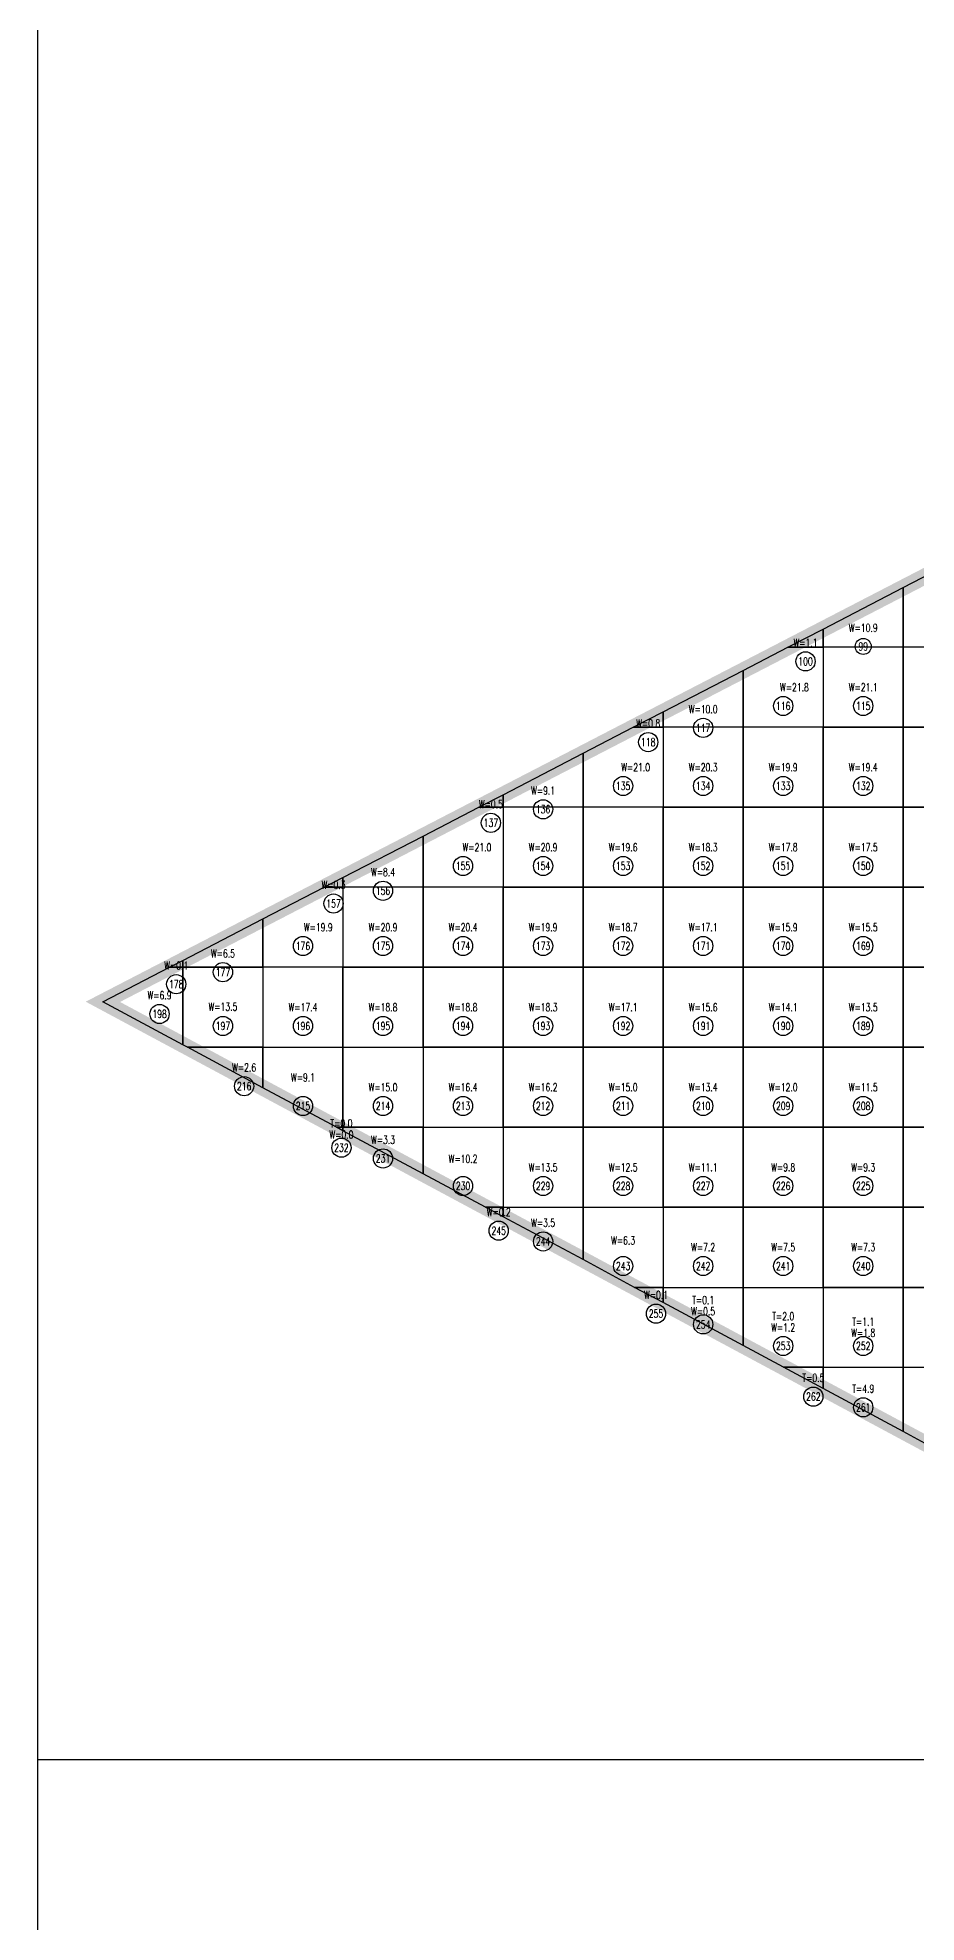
# Model space of a CAD drawing. Extents: x 4283 to 40403, y 1134 to 1764.
# Drawn here: x 27043.5 to 27089.2, y 1563.9 to 1662 of the extents above; entities that cross this region are included whole.
import ezdxf
from ezdxf.enums import TextEntityAlignment as Align

# ---------------------------------------------------------------- set-up
doc = ezdxf.new("R2010")
doc.units = 0
for name, color, linetype in [('tdz_1-1方格网', 2, 'Continuous'), ('tdz_1-1方格网计算', 7, 'Continuous'), ('tdz_土方计算图', 7, 'Continuous'), ('tdz_格田', 6, 'Continuous')]:
    doc.layers.add(name, color=color, linetype=linetype)
doc.styles.add('GLandNum', font='txt_____.ttf', dxfattribs={"width": 0.7, "height": 0.5})

msp = doc.modelspace()

# ---------------------------------------------------------------- linework, layer by layer
at = {"layer": 'tdz_1-1方格网', "linetype": 'Continuous'}
for points in [[(27090.561, 1634.443, 2858.002), (27092.687, 1634.443, 2857.916), (27092.687, 1630.277, 2857.853), (27088.52, 1630.277, 2858.12), (27088.52, 1633.386, 2858.109)], [(27088.52, 1633.386, 2858.109), (27088.52, 1630.277, 2858.12), (27084.353, 1630.277, 2858.358), (27084.353, 1631.229, 2858.338)], [(27084.353, 1631.229, 2858.338), (27084.353, 1630.277, 2858.358), (27082.514, 1630.277, 2858.441)], [(27082.514, 1630.277, 2858.441), (27084.353, 1630.277, 2858.358), (27084.353, 1626.11, 2858.363), (27080.187, 1626.11, 2858.571), (27080.187, 1629.072, 2858.571)], [(27084.353, 1630.277, 2858.358), (27084.353, 1626.11, 2858.363), (27088.52, 1626.11, 2858.126), (27088.52, 1630.277, 2858.12)], [(27088.52, 1630.277, 2858.12), (27088.52, 1626.11, 2858.126), (27092.687, 1626.11, 2857.884), (27092.687, 1630.277, 2857.853)], [(27080.187, 1629.072, 2858.571), (27080.187, 1626.11, 2858.571), (27076.02, 1626.11, 2858.819), (27076.02, 1626.914, 2858.802)], [(27076.02, 1626.914, 2858.802), (27076.02, 1626.11, 2858.819), (27074.466, 1626.11, 2858.889)], [(27074.466, 1626.11, 2858.889), (27076.02, 1626.11, 2858.819), (27076.02, 1621.943, 2858.777), (27071.853, 1621.943, 2859.02), (27071.853, 1624.757, 2859.035)], [(27076.02, 1626.11, 2858.819), (27076.02, 1621.943, 2858.777), (27080.187, 1621.943, 2858.557), (27080.187, 1626.11, 2858.571)], [(27080.187, 1626.11, 2858.571), (27080.187, 1621.943, 2858.557), (27084.353, 1621.943, 2858.351), (27084.353, 1626.11, 2858.363)], [(27084.353, 1626.11, 2858.363), (27084.353, 1621.943, 2858.351), (27088.52, 1621.943, 2858.113), (27088.52, 1626.11, 2858.126)], [(27088.52, 1626.11, 2858.126), (27088.52, 1621.943, 2858.113), (27092.687, 1621.943, 2857.875), (27092.687, 1626.11, 2857.884)], [(27071.853, 1624.757, 2859.035), (27071.853, 1621.943, 2859.02), (27067.687, 1621.943, 2859.281), (27067.687, 1622.6, 2859.267)], [(27067.687, 1622.6, 2859.267), (27067.687, 1621.943, 2859.281), (27066.419, 1621.943, 2859.338)], [(27066.419, 1621.943, 2859.338), (27067.687, 1621.943, 2859.281), (27067.687, 1617.777, 2859.294), (27063.52, 1617.777, 2859.51), (27063.52, 1620.442, 2859.5)], [(27067.687, 1621.943, 2859.281), (27067.687, 1617.777, 2859.294), (27071.853, 1617.777, 2859.067), (27071.853, 1621.943, 2859.02)], [(27071.853, 1621.943, 2859.02), (27071.853, 1617.777, 2859.067), (27076.02, 1617.777, 2858.802), (27076.02, 1621.943, 2858.777)], [(27076.02, 1621.943, 2858.777), (27076.02, 1617.777, 2858.802), (27080.187, 1617.777, 2858.538), (27080.187, 1621.943, 2858.557)], [(27080.187, 1621.943, 2858.557), (27080.187, 1617.777, 2858.538), (27084.353, 1617.777, 2858.332), (27084.353, 1621.943, 2858.351)], [(27084.353, 1621.943, 2858.351), (27084.353, 1617.777, 2858.332), (27088.52, 1617.777, 2858.121), (27088.52, 1621.943, 2858.113)], [(27088.52, 1621.943, 2858.113), (27088.52, 1617.777, 2858.121), (27092.687, 1617.777, 2857.909), (27092.687, 1621.943, 2857.875)], [(27063.52, 1620.442, 2859.5), (27063.52, 1617.777, 2859.51), (27059.353, 1617.777, 2859.734), (27059.353, 1618.285, 2859.732)], [(27058.371, 1617.777, 2859.787), (27059.353, 1617.777, 2859.734), (27059.353, 1613.61, 2859.746), (27055.187, 1613.61, 2859.912), (27055.187, 1616.128, 2859.962)], [(27059.353, 1618.285, 2859.732), (27059.353, 1617.777, 2859.734), (27058.371, 1617.777, 2859.787)], [(27059.353, 1617.777, 2859.734), (27059.353, 1613.61, 2859.746), (27063.52, 1613.61, 2859.525), (27063.52, 1617.777, 2859.51)], [(27063.52, 1617.777, 2859.51), (27063.52, 1613.61, 2859.525), (27067.687, 1613.61, 2859.304), (27067.687, 1617.777, 2859.294)], [(27067.687, 1617.777, 2859.294), (27067.687, 1613.61, 2859.304), (27071.853, 1613.61, 2859.07), (27071.853, 1617.777, 2859.067)], [(27071.853, 1617.777, 2859.067), (27071.853, 1613.61, 2859.07), (27076.02, 1613.61, 2858.815), (27076.02, 1617.777, 2858.802)], [(27076.02, 1617.777, 2858.802), (27076.02, 1613.61, 2858.815), (27080.187, 1613.61, 2858.56), (27080.187, 1617.777, 2858.538)], [(27080.187, 1617.777, 2858.538), (27080.187, 1613.61, 2858.56), (27084.353, 1613.61, 2858.312), (27084.353, 1617.777, 2858.332)], [(27084.353, 1617.777, 2858.332), (27084.353, 1613.61, 2858.312), (27088.52, 1613.61, 2858.1), (27088.52, 1617.777, 2858.121)], [(27088.52, 1617.777, 2858.121), (27088.52, 1613.61, 2858.1), (27092.687, 1613.61, 2857.891), (27092.687, 1617.777, 2857.909)], [(27055.187, 1616.128, 2859.962), (27055.187, 1613.61, 2859.912), (27051.02, 1613.61, 2859.989), (27051.02, 1613.971, 2860)], [(27051.02, 1613.971, 2860), (27051.02, 1613.61, 2859.989), (27050.324, 1613.61, 2860)], [(27050.324, 1613.61, 2860), (27051.02, 1613.61, 2859.989), (27051.02, 1609.575, 2859.842), (27046.853, 1611.813, 2860)], [(27051.02, 1609.575, 2859.842), (27051.02, 1613.61, 2859.989), (27055.187, 1613.61, 2859.912), (27055.187, 1609.443, 2859.757), (27051.265, 1609.443, 2859.832)], [(27055.187, 1613.61, 2859.912), (27055.187, 1609.443, 2859.757), (27059.353, 1609.443, 2859.679), (27059.353, 1613.61, 2859.746)], [(27059.353, 1613.61, 2859.746), (27059.353, 1609.443, 2859.679), (27063.52, 1609.443, 2859.508), (27063.52, 1613.61, 2859.525)], [(27063.52, 1613.61, 2859.525), (27063.52, 1609.443, 2859.508), (27067.687, 1609.443, 2859.297), (27067.687, 1613.61, 2859.304)], [(27067.687, 1613.61, 2859.304), (27067.687, 1609.443, 2859.297), (27071.853, 1609.443, 2859.065), (27071.853, 1613.61, 2859.07)], [(27071.853, 1613.61, 2859.07), (27071.853, 1609.443, 2859.065), (27076.02, 1609.443, 2858.805), (27076.02, 1613.61, 2858.815)], [(27076.02, 1613.61, 2858.815), (27076.02, 1609.443, 2858.805), (27080.187, 1609.443, 2858.544), (27080.187, 1613.61, 2858.56)], [(27080.187, 1613.61, 2858.56), (27080.187, 1609.443, 2858.544), (27084.353, 1609.443, 2858.295), (27084.353, 1613.61, 2858.312)], [(27084.353, 1613.61, 2858.312), (27084.353, 1609.443, 2858.295), (27088.52, 1609.443, 2858.095), (27088.52, 1613.61, 2858.1)], [(27088.52, 1613.61, 2858.1), (27088.52, 1609.443, 2858.095), (27092.687, 1609.443, 2857.894), (27092.687, 1613.61, 2857.891)], [(27051.265, 1609.443, 2859.832), (27055.187, 1609.443, 2859.757), (27055.187, 1607.337, 2859.684)], [(27055.187, 1607.337, 2859.684), (27055.187, 1609.443, 2859.757), (27059.353, 1609.443, 2859.679), (27059.353, 1605.277, 2859.528), (27059.023, 1605.277, 2859.538)], [(27059.353, 1605.277, 2859.528), (27059.353, 1609.443, 2859.679), (27063.52, 1609.443, 2859.508), (27063.52, 1605.277, 2859.447)], [(27063.52, 1609.443, 2859.508), (27063.52, 1605.277, 2859.447), (27067.687, 1605.277, 2859.269), (27067.687, 1609.443, 2859.297)], [(27067.687, 1609.443, 2859.297), (27067.687, 1605.277, 2859.269), (27071.853, 1605.277, 2859.035), (27071.853, 1609.443, 2859.065)], [(27071.853, 1609.443, 2859.065), (27071.853, 1605.277, 2859.035), (27076.02, 1605.277, 2858.778), (27076.02, 1609.443, 2858.805)], [(27076.02, 1609.443, 2858.805), (27076.02, 1605.277, 2858.778), (27080.187, 1605.277, 2858.521), (27080.187, 1609.443, 2858.544)], [(27080.187, 1609.443, 2858.544), (27080.187, 1605.277, 2858.521), (27084.353, 1605.277, 2858.278), (27084.353, 1609.443, 2858.295)], [(27084.353, 1609.443, 2858.295), (27084.353, 1605.277, 2858.278), (27088.52, 1605.277, 2858.077), (27088.52, 1609.443, 2858.095)], [(27088.52, 1609.443, 2858.095), (27088.52, 1605.277, 2858.077), (27092.687, 1605.277, 2857.876), (27092.687, 1609.443, 2857.894)], [(27059.023, 1605.277, 2859.538), (27059.353, 1605.277, 2859.528), (27059.353, 1605.099, 2859.526)], [(27059.353, 1605.099, 2859.526), (27059.353, 1605.277, 2859.528), (27063.52, 1605.277, 2859.447), (27063.52, 1602.861, 2859.367)], [(27063.52, 1602.861, 2859.367), (27063.52, 1605.277, 2859.447), (27067.687, 1605.277, 2859.269), (27067.687, 1601.11, 2859.217), (27066.78, 1601.11, 2859.244)], [(27067.687, 1605.277, 2859.269), (27067.687, 1601.11, 2859.217), (27071.853, 1601.11, 2859.002), (27071.853, 1605.277, 2859.035)], [(27071.853, 1605.277, 2859.035), (27071.853, 1601.11, 2859.002), (27076.02, 1601.11, 2858.751), (27076.02, 1605.277, 2858.778)], [(27076.02, 1605.277, 2858.778), (27076.02, 1601.11, 2858.751), (27080.187, 1601.11, 2858.5), (27080.187, 1605.277, 2858.521)], [(27080.187, 1605.277, 2858.521), (27080.187, 1601.11, 2858.5), (27084.353, 1601.11, 2858.262), (27084.353, 1605.277, 2858.278)], [(27084.353, 1605.277, 2858.278), (27084.353, 1601.11, 2858.262), (27088.52, 1601.11, 2858.053), (27088.52, 1605.277, 2858.077)], [(27088.52, 1605.277, 2858.077), (27088.52, 1601.11, 2858.053), (27092.687, 1601.11, 2857.846), (27092.687, 1605.277, 2857.876)], [(27066.78, 1601.11, 2859.244), (27067.687, 1601.11, 2859.217), (27067.687, 1600.623, 2859.209)], [(27067.687, 1600.623, 2859.209), (27067.687, 1601.11, 2859.217), (27071.853, 1601.11, 2859.002), (27071.853, 1598.385, 2858.885)], [(27071.853, 1598.385, 2858.885), (27071.853, 1601.11, 2859.002), (27076.02, 1601.11, 2858.751), (27076.02, 1596.943, 2858.548), (27074.537, 1596.943, 2858.638)], [(27076.02, 1601.11, 2858.751), (27076.02, 1596.943, 2858.548), (27080.187, 1596.943, 2858.444), (27080.187, 1601.11, 2858.5)], [(27080.187, 1601.11, 2858.5), (27080.187, 1596.943, 2858.444), (27084.353, 1596.943, 2858.25), (27084.353, 1601.11, 2858.262)], [(27084.353, 1601.11, 2858.262), (27084.353, 1596.943, 2858.25), (27088.52, 1596.943, 2858.041), (27088.52, 1601.11, 2858.053)], [(27088.52, 1601.11, 2858.053), (27088.52, 1596.943, 2858.041), (27092.687, 1596.943, 2857.829), (27092.687, 1601.11, 2857.846)], [(27074.537, 1596.943, 2858.638), (27076.02, 1596.943, 2858.548), (27076.02, 1596.147, 2858.541)], [(27076.02, 1596.147, 2858.541), (27076.02, 1596.943, 2858.548), (27080.187, 1596.943, 2858.444), (27080.187, 1593.909, 2858.18)], [(27080.187, 1593.909, 2858.18), (27080.187, 1596.943, 2858.444), (27084.353, 1596.943, 2858.25), (27084.353, 1592.777, 2857.824), (27082.294, 1592.777, 2857.998)], [(27084.353, 1596.943, 2858.25), (27084.353, 1592.777, 2857.824), (27088.52, 1592.777, 2857.799), (27088.52, 1596.943, 2858.041)], [(27088.52, 1596.943, 2858.041), (27088.52, 1592.777, 2857.799), (27092.687, 1592.777, 2857.793), (27092.687, 1596.943, 2857.829)], [(27082.294, 1592.777, 2857.998), (27084.353, 1592.777, 2857.824), (27084.353, 1591.671, 2857.82)], [(27084.353, 1591.671, 2857.82), (27084.353, 1592.777, 2857.824), (27088.52, 1592.777, 2857.799), (27088.52, 1589.433, 2857.459)], [(27088.52, 1589.433, 2857.459), (27088.52, 1592.777, 2857.799), (27092.687, 1592.777, 2857.793), (27092.687, 1588.61, 2857.102), (27090.051, 1588.61, 2857.327)]]:
    msp.add_polyline3d(points, close=True, dxfattribs=at)
at = {"layer": 'tdz_1-1方格网计算', "color": 7}
for centre, radius in [((27086.437, 1630.32), 0.417), ((27083.433, 1629.543), 0.5), ((27082.27, 1627.221), 0.5), ((27086.437, 1627.221), 0.5), ((27078.103, 1626.079), 0.5), ((27075.243, 1625.339), 0.5), ((27073.937, 1623.054), 0.5), ((27078.103, 1623.054), 0.5), ((27082.27, 1623.054), 0.5), ((27086.437, 1623.054), 0.5), ((27067.053, 1621.135), 0.5), ((27069.77, 1621.839), 0.5), ((27065.603, 1618.888), 0.5), ((27069.77, 1618.888), 0.5), ((27073.937, 1618.888), 0.5), ((27078.103, 1618.888), 0.5), ((27082.27, 1618.888), 0.5), ((27086.437, 1618.888), 0.5), ((27061.437, 1617.598), 0.5), ((27058.862, 1616.932), 0.5), ((27057.27, 1614.721), 0.5), ((27061.437, 1614.721), 0.5), ((27065.603, 1614.721), 0.5), ((27069.77, 1614.721), 0.5), ((27073.937, 1614.721), 0.5), ((27078.103, 1614.721), 0.5), ((27082.27, 1614.721), 0.5), ((27086.437, 1614.721), 0.5), ((27053.103, 1613.357), 0.5), ((27050.672, 1612.728), 0.5), ((27049.804, 1611.18), 0.5), ((27053.103, 1610.554), 0.5), ((27057.27, 1610.554), 0.5), ((27061.437, 1610.554), 0.5), ((27065.603, 1610.554), 0.5), ((27069.77, 1610.554), 0.5), ((27073.937, 1610.554), 0.5), ((27078.103, 1610.554), 0.5), ((27082.27, 1610.554), 0.5), ((27086.437, 1610.554), 0.5), ((27054.206, 1607.418), 0.5), ((27057.27, 1606.388), 0.5), ((27061.437, 1606.388), 0.5), ((27065.603, 1606.388), 0.5), ((27069.77, 1606.388), 0.5), ((27073.937, 1606.388), 0.5), ((27078.103, 1606.388), 0.5), ((27082.27, 1606.388), 0.5), ((27086.437, 1606.388), 0.5), ((27059.271, 1604.216), 0.5), ((27061.437, 1603.656), 0.5), ((27065.603, 1602.221), 0.5), ((27069.77, 1602.221), 0.5), ((27073.937, 1602.221), 0.5), ((27078.103, 1602.221), 0.5), ((27082.27, 1602.221), 0.5), ((27086.437, 1602.221), 0.5), ((27067.46, 1599.894), 0.5), ((27069.77, 1599.335), 0.5), ((27073.937, 1598.054), 0.5), ((27078.103, 1598.054), 0.5), ((27082.27, 1598.054), 0.5), ((27086.437, 1598.054), 0.5), ((27075.649, 1595.573), 0.5), ((27078.103, 1595.013), 0.5), ((27082.27, 1593.888), 0.5), ((27086.437, 1593.888), 0.5), ((27083.839, 1591.251), 0.5), ((27086.437, 1590.692), 0.5)]:
    msp.add_circle(centre, radius, dxfattribs=at)
at = {"layer": 'tdz_土方计算图', "linetype": 'Continuous'}
for points in [[(27043.46, 1512.357), (27043.46, 1512.357), (27043.46, 1672.357), (27043.46, 1672.357)], [(27043.46, 1572.357), (27173.46, 1572.357)]]:
    msp.add_lwpolyline(points, dxfattribs=at)
at = {"layer": 'tdz_格田', "linetype": 'Continuous', "const_width": 0.833}
msp.add_lwpolyline([(27097.809, 1584.443), (27046.853, 1611.813), (27140.445, 1660.271), (27170.067, 1657.375), (27097.809, 1584.443)], close=True, dxfattribs=at)

# ---------------------------------------------------------------- texts
at = {"layer": 'tdz_1-1方格网计算', "color": 173, "style": 'GLandNum', "width": 0.7}
for s, p in [('W=10.9', (27086.437, 1631.292)), ('W=1.1', (27083.433, 1630.515)), ('W=21.8', (27082.852, 1628.193)), ('W=21.1', (27086.437, 1628.193)), ('W=0.8', (27075.243, 1626.311)), ('W=10.0', (27078.103, 1627.052)), ('W=21.0', (27074.59, 1624.027)), ('W=20.3', (27078.103, 1624.027)), ('W=19.9', (27082.27, 1624.027)), ('W=19.4', (27086.437, 1624.027)), ('W=9.1', (27069.77, 1622.811)), ('W=0.5', (27067.053, 1622.107)), ('W=21.0', (27066.328, 1619.86)), ('W=20.9', (27069.77, 1619.86)), ('W=19.6', (27073.937, 1619.86)), ('W=18.3', (27078.103, 1619.86)), ('W=17.8', (27082.27, 1619.86)), ('W=17.5', (27086.437, 1619.86)), ('W=8.4', (27061.437, 1618.57)), ('W=0.3', (27058.862, 1617.904)), ('W=19.9', (27058.066, 1615.693)), ('W=20.9', (27061.437, 1615.693)), ('W=20.4', (27065.603, 1615.693)), ('W=19.9', (27069.77, 1615.693)), ('W=18.7', (27073.937, 1615.693)), ('W=17.1', (27078.103, 1615.693)), ('W=15.9', (27082.27, 1615.693)), ('W=15.5', (27086.437, 1615.693)), ('W=0.1', (27050.672, 1613.7)), ('W=6.5', (27053.103, 1614.33)), ('W=6.9', (27049.804, 1612.152)), ('W=13.5', (27053.103, 1611.56)), ('W=17.4', (27057.27, 1611.527)), ('W=18.8', (27061.437, 1611.527)), ('W=18.8', (27065.603, 1611.527)), ('W=18.3', (27069.77, 1611.527)), ('W=17.1', (27073.937, 1611.527)), ('W=15.6', (27078.103, 1611.527)), ('W=14.1', (27082.27, 1611.527)), ('W=13.5', (27086.437, 1611.527)), ('W=2.6', (27054.206, 1608.39)), ('W=9.1', (27057.27, 1607.875)), ('W=15.0', (27061.437, 1607.36)), ('W=16.4', (27065.603, 1607.36)), ('W=16.2', (27069.77, 1607.36)), ('W=15.0', (27073.937, 1607.36)), ('W=13.4', (27078.103, 1607.36)), ('W=12.0', (27082.27, 1607.36)), ('W=11.5', (27086.437, 1607.36)), ('W=0.0', (27059.271, 1604.896)), ('W=3.3', (27061.437, 1604.628)), ('W=10.2', (27065.603, 1603.631)), ('W=13.5', (27069.77, 1603.193)), ('W=12.5', (27073.937, 1603.193)), ('W=11.1', (27078.103, 1603.193)), ('W=9.8', (27082.27, 1603.193)), ('W=9.3', (27086.437, 1603.193)), ('W=0.2', (27067.46, 1600.866)), ('W=3.5', (27069.77, 1600.307)), ('W=6.3', (27073.937, 1599.387)), ('W=7.2', (27078.103, 1599.027)), ('W=7.5', (27082.27, 1599.027)), ('W=7.3', (27086.437, 1599.027)), ('W=0.1', (27075.649, 1596.545)), ('W=0.5', (27078.103, 1595.694)), ('W=1.2', (27082.27, 1594.851)), ('W=1.8', (27086.437, 1594.568))]:
    msp.add_text(s, height=0.4167, dxfattribs=at).set_placement(p, align=Align.MIDDLE_CENTER)
at = {"layer": 'tdz_1-1方格网计算', "color": 7, "style": 'GLandNum', "width": 0.7}
for s, p in [('99', (27086.437, 1630.32)), ('100', (27083.433, 1629.543)), ('116', (27082.27, 1627.221)), ('115', (27086.437, 1627.221)), ('118', (27075.243, 1625.339)), ('117', (27078.103, 1626.079)), ('135', (27073.937, 1623.054)), ('134', (27078.103, 1623.054)), ('133', (27082.27, 1623.054)), ('132', (27086.437, 1623.054)), ('136', (27069.77, 1621.839)), ('137', (27067.053, 1621.135)), ('155', (27065.603, 1618.888)), ('154', (27069.77, 1618.888)), ('153', (27073.937, 1618.888)), ('152', (27078.103, 1618.888)), ('151', (27082.27, 1618.888)), ('150', (27086.437, 1618.888)), ('156', (27061.437, 1617.598)), ('157', (27058.862, 1616.932)), ('176', (27057.27, 1614.721)), ('175', (27061.437, 1614.721)), ('174', (27065.603, 1614.721)), ('173', (27069.77, 1614.721)), ('172', (27073.937, 1614.721)), ('171', (27078.103, 1614.721)), ('170', (27082.27, 1614.721)), ('169', (27086.437, 1614.721)), ('178', (27050.672, 1612.728)), ('177', (27053.103, 1613.357)), ('198', (27049.804, 1611.18)), ('197', (27053.103, 1610.554)), ('196', (27057.27, 1610.554)), ('195', (27061.437, 1610.554)), ('194', (27065.603, 1610.554)), ('193', (27069.77, 1610.554)), ('192', (27073.937, 1610.554)), ('191', (27078.103, 1610.554)), ('190', (27082.27, 1610.554)), ('189', (27086.437, 1610.554)), ('216', (27054.206, 1607.418)), ('215', (27057.27, 1606.388)), ('214', (27061.437, 1606.388)), ('213', (27065.603, 1606.388)), ('212', (27069.77, 1606.388)), ('211', (27073.937, 1606.388)), ('210', (27078.103, 1606.388)), ('209', (27082.27, 1606.388)), ('208', (27086.437, 1606.388)), ('232', (27059.271, 1604.216)), ('231', (27061.437, 1603.656)), ('230', (27065.603, 1602.221)), ('229', (27069.77, 1602.221)), ('228', (27073.937, 1602.221)), ('227', (27078.103, 1602.221)), ('226', (27082.27, 1602.221)), ('225', (27086.437, 1602.221)), ('245', (27067.46, 1599.894)), ('244', (27069.77, 1599.335)), ('243', (27073.937, 1598.054)), ('242', (27078.103, 1598.054)), ('241', (27082.27, 1598.054)), ('240', (27086.437, 1598.054)), ('255', (27075.649, 1595.573)), ('254', (27078.103, 1595.013)), ('253', (27082.27, 1593.888)), ('252', (27086.437, 1593.888)), ('262', (27083.839, 1591.251)), ('261', (27086.437, 1590.692))]:
    msp.add_text(s, height=0.4167, dxfattribs=at).set_placement(p, align=Align.MIDDLE_CENTER)
at = {"layer": 'tdz_1-1方格网计算', "color": 2, "style": 'GLandNum', "width": 0.7}
for s, p in [('T=0.0', (27059.271, 1605.479)), ('T=0.1', (27078.103, 1596.277)), ('T=2.0', (27082.27, 1595.435)), ('T=1.1', (27086.437, 1595.152)), ('T=0.5', (27083.839, 1592.224)), ('T=4.9', (27086.437, 1591.664))]:
    msp.add_text(s, height=0.4167, dxfattribs=at).set_placement(p, align=Align.MIDDLE_CENTER)

doc.saveas('drawing.dxf')
